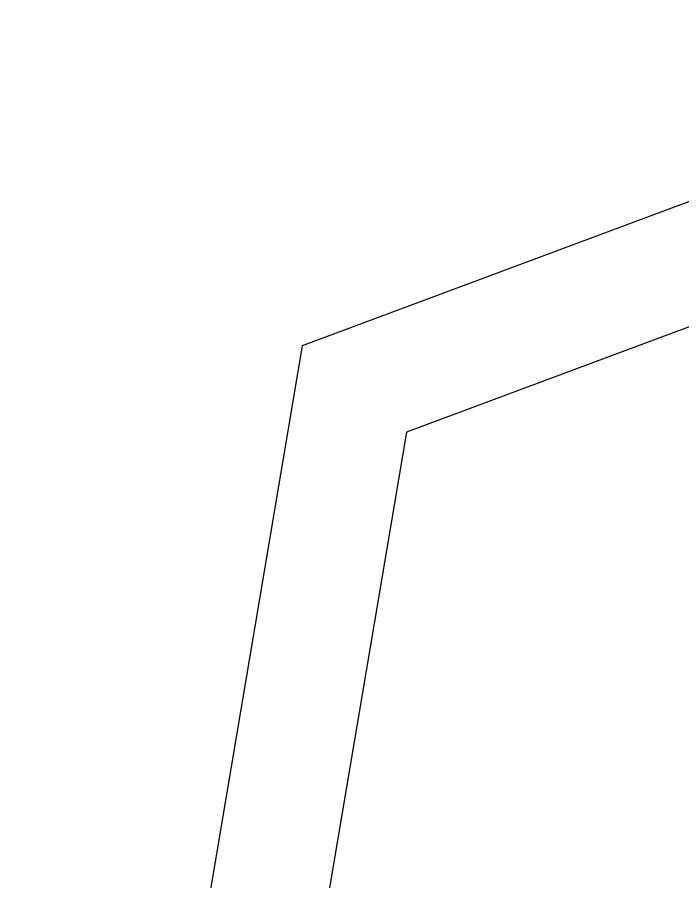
# Model space of a CAD drawing. Extents: x 12199666 to 24617114, y 1197707 to 2548648.
# Drawn here: x 12306431.71 to 12306448.73, y 1248114.22 to 1248136.34 of the extents above; entities that cross this region are included whole.
import ezdxf

# ---------------------------------------------------------------- set-up
doc = ezdxf.new("R2010")
doc.units = 0
doc.header["$LTSCALE"] = 10
doc.header["$MEASUREMENT"] = 0
doc.layers.add('TX-PLAN-T1-F11$0$_EDO-ALUMINIUM-SECTION', color=90, linetype='Continuous', lineweight=30)
doc.layers.add('TX-PLAN-T1-F11$0$bangong', color=5, linetype='Continuous', true_color=0x0000ff)
doc.layers.add('TX-PLAN-T1-F11$0$F-Alum', color=4, linetype='Continuous')

# ---------------------------------------------------------------- blocks, each defined once
blk = doc.blocks.new('TX-PLAN-T1-F11$0$TY001')
at = {"layer": 'TX-PLAN-T1-F11$0$F-Alum', "flags": 128}
blk.add_lwpolyline([(317.5506474499125, -328.4834869694896), (306.3460307864007, -334.9566479812202), (306.3460307864007, -368.5011897335062)], dxfattribs=at)
blk.add_lwpolyline([(318.1791713258717, -366.2844633594796), (331.5100810700096, -358.5828946406837), (316.4537156824954, -332.5818696624483), (309.3425357767846, -336.6901594766532), (309.3425357767846, -363.305380536156), (314.6774785837624, -360.2232631545194)], close=True, dxfattribs=at)
blk = doc.blocks.new('TX-PLAN-T1-F11$0$A$C21521A5F')
at = {"rotation": 90}
blk.add_blockref('TX-PLAN-T1-F11$0$TY001', (388.7170751225203, 9260.219757124782, 0.0004146164392175001), dxfattribs=at)
blk = doc.blocks.new('TX-PLAN-T1-F11$0$标准层幕墙0118')
at = {"color": 3, "rotation": 270}
blk.add_blockref('TX-PLAN-T1-F11$0$A$C21521A5F', (4239.780242875684, -661.2834627595585, -0.0004146164392191649), dxfattribs=at)
blk = doc.blocks.new('TX-PLAN-T1-F11')
at = {"layer": 'TX-PLAN-T1-F11$0$bangong', "const_width": 100}
blk.add_lwpolyline([(12308620.76584129, 1247867.476890152), (12307993.00973681, 1247639.511779728), (12307945.48375932, 1247621.797375508), (12307689.07939193, 1248311.068225762), (12307684.4220081, 1248314.668303085), (12307626.95596957, 1248293.248930163), (12306513.91270086, 1247889.055279398), (12306466.38672336, 1247871.340875179), (12306209.98235598, 1248560.611725432), (12306205.32497215, 1248564.211802755), (12306147.85893361, 1248542.792429833), (12305034.8156649, 1248138.598779068), (12304987.2896874, 1248120.884374849), (12304730.88532002, 1248810.155225102), (12304726.2279362, 1248813.755302425), (12304668.76189766, 1248792.335929503), (12303555.71862895, 1248388.142278738)], dxfattribs=at)
at = {"layer": 'TX-PLAN-T1-F11$0$_EDO-ALUMINIUM-SECTION', "rotation": 350.4236156863823}
blk.add_blockref('TX-PLAN-T1-F11$0$标准层幕墙0118', (12293055.45042718, 1251790.443008234), dxfattribs=at)

msp = doc.modelspace()

# ---------------------------------------------------------------- block references
msp.add_blockref('TX-PLAN-T1-F11', (0, 0))

doc.saveas('drawing.dxf')
